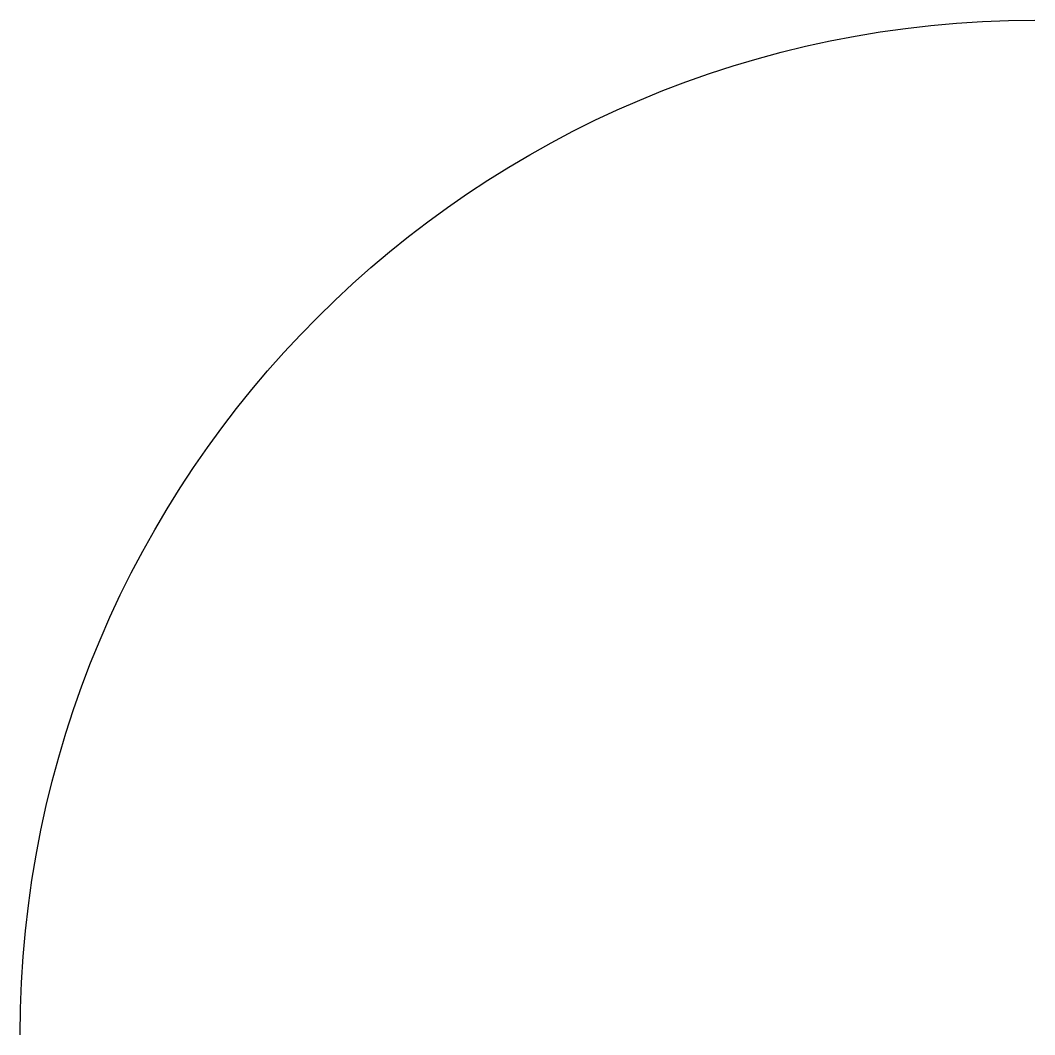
# Model space of a CAD drawing. Extents: x -100 to 0, y 0 to 100.
import ezdxf

# ---------------------------------------------------------------- set-up
doc = ezdxf.new("R2010")
doc.units = 0
doc.layers.add('MODELSKETCH_VISIBLE', color=7, linetype='CONTINUOUS')

msp = doc.modelspace()

# ---------------------------------------------------------------- linework, layer by layer
at = {"layer": 'MODELSKETCH_VISIBLE', "extrusion": (0, 0, -1)}
msp.add_arc((0, 0), 100, 0, 90, dxfattribs=at)

doc.saveas('drawing.dxf')
